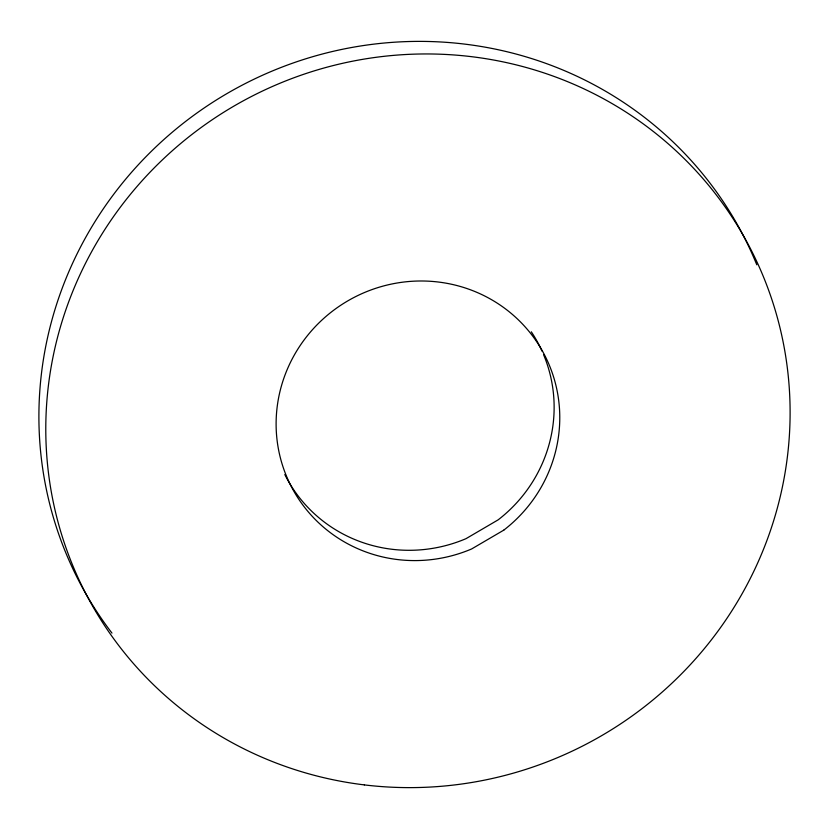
<?xml version="1.0" encoding="UTF-8"?>
<svg xmlns="http://www.w3.org/2000/svg" width="829" height="829" viewBox="0 0 829 829"><rect width="100%" height="100%" fill="white"/><g stroke="black" fill="none" stroke-linecap="round" stroke-linejoin="round"><path stroke-width="1.24" d="M543.586 354.688A142.692 138.92 -28.7 0 1 498.136 519.856L465.991 538.674A142.692 138.92 -28.7 0 1 284.803 474.54M531.306 331.797A142.692 138.92 -28.7 0 1 542.042 351.144M111.967 633.107A374.418 364.532 -28.7 0 1 229.954 91.853A374.418 364.532 -28.7 0 1 756.804 264.814M503.773 530.145L471.618 548.964A142.692 138.92 -28.7 0 1 276.275 417.205A142.692 138.92 -28.7 0 1 484.001 295.642A142.692 138.92 -28.7 0 1 503.773 530.145M364.345 784.897A374.418 364.532 -28.7 0 0 763.685 277.383A374.418 364.532 -28.7 0 0 125.801 200.079A374.418 364.532 -28.7 0 0 364.345 784.897"/></g></svg>
